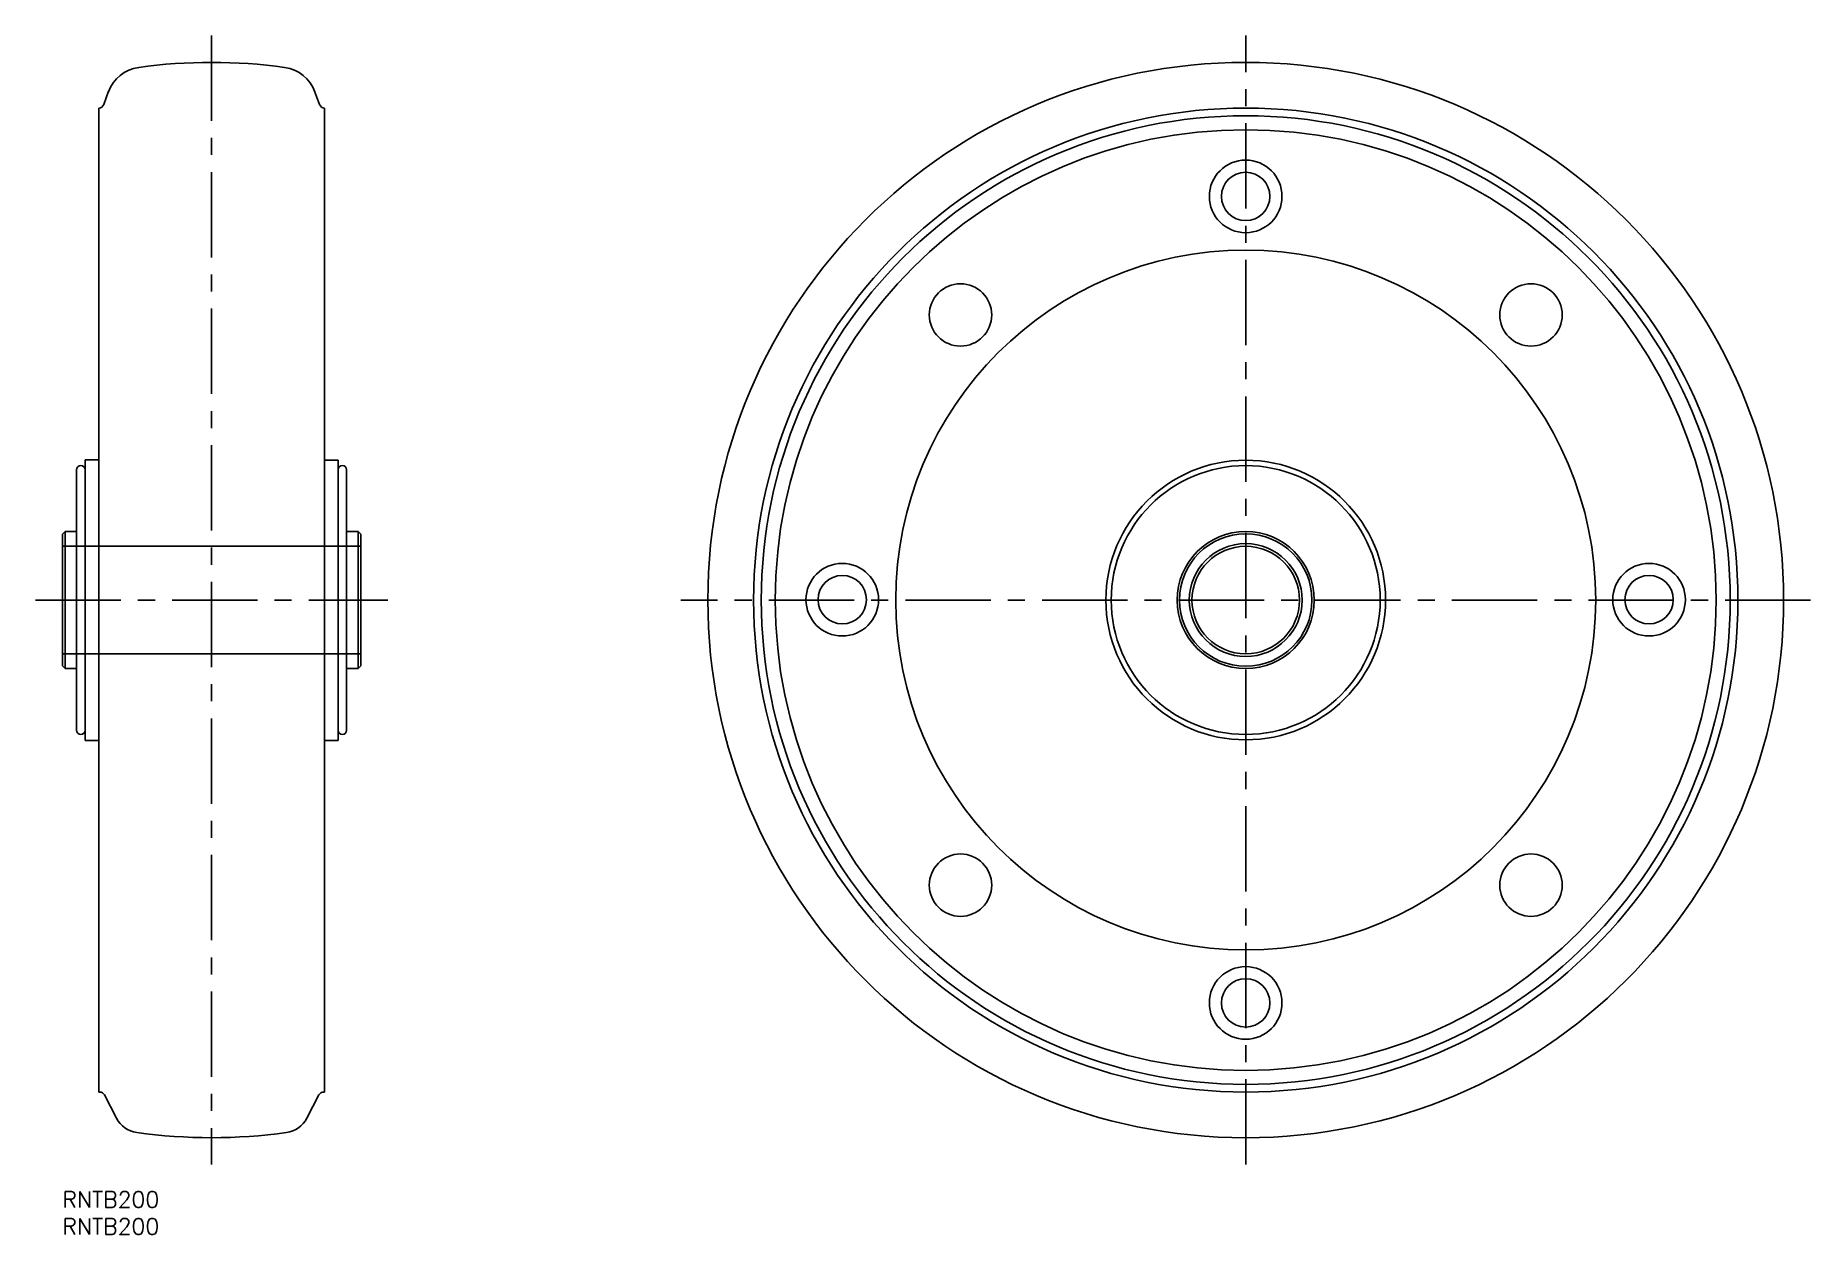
# Model space of a CAD drawing. Extents: x -5 to 325, y -8 to 215.
import ezdxf

# ---------------------------------------------------------------- set-up
doc = ezdxf.new("R2010")
doc.units = 0
doc.header["$LTSCALE"] = 0.5
doc.linetypes.add('CENTER', pattern=[50.8, 31.75, -6.35, 6.35, -6.35])
for name, color, linetype in [('MSM_CENTER', 1, 'CENTER'), ('MSM_CONTINUOUS', 7, 'CONTINUOUS'), ('MSM_PART_NUMBER', 7, 'CONTINUOUS')]:
    doc.layers.add(name, color=color, linetype=linetype)
doc.styles.get("Standard").update_dxf_attribs({"font": 'txt.shx', "height": 3, "bigfont": 'bigfont.shx'})

msp = doc.modelspace()

# ---------------------------------------------------------------- linework, layer by layer
at = {"layer": 'MSM_CENTER'}
for p, q in [((27.75, 215), (27.75, 5)), ((220, 5), (220, 215)), ((-5, 110), (60.5, 110)), ((325, 110), (115, 110))]:
    msp.add_line(p, q, dxfattribs=at)
at = {"layer": 'MSM_CONTINUOUS'}
for p, q in [((7.69, 202.16), (8.6, 204.66)), ((47.81, 202.16), (46.9, 204.66)), ((6.75, 201.5), (6.75, 201.5)), ((6.75, 18.5), (6.75, 201.5)), ((48.75, 201.5), (48.75, 201.5)), ((48.75, 18.5), (48.75, 201.5)), ((4.25, 83.9), (4.25, 136.1)), ((6.75, 136.1), (4.25, 136.1)), ((48.75, 136), (51.25, 136)), ((51.25, 136), (51.25, 83.9)), ((2.65, 134.2), (2.65, 85.8)), ((52.85, 134.2), (52.85, 85.8)), ((0.5, 122.75), (0, 122.25)), ((0, 97.75), (0, 122.25)), ((0.5, 97.25), (0.5, 122.75)), ((0.5, 122.75), (2.65, 122.75)), ((55, 122.75), (52.85, 122.75)), ((55, 122.75), (55.5, 122.25)), ((55, 97.25), (55, 122.75)), ((55.5, 97.75), (55.5, 122.25)), ((55.5, 120), (0, 120)), ((55.5, 100), (0, 100)), ((0.5, 97.25), (0, 97.75)), ((0.5, 97.25), (2.65, 97.25)), ((55, 97.25), (52.85, 97.25)), ((55, 97.25), (55.5, 97.75)), ((6.75, 83.9), (4.25, 83.9)), ((48.75, 83.9), (51.25, 83.9)), ((6.75, 18.5), (6.93, 18.5)), ((7.81, 17.96), (10.08, 13.61)), ((47.69, 17.96), (45.42, 13.61)), ((48.75, 18.5), (48.57, 18.5))]:
    msp.add_line(p, q, dxfattribs=at)
for centre, radius in [((220, 110), 100), ((220, 110), 91.5), ((220, 110), 90.07), ((220, 110), 87.47), ((219.99, 185.07), 6.75), ((219.99, 185.07), 4.5), ((220, 110), 65.07), ((166.97, 163.03), 5.8), ((273.03, 163.03), 5.8), ((220, 110), 26), ((220, 110), 25), ((220, 110), 12.75), ((220, 110), 12.32), ((220, 110), 10.5), ((220, 110), 10), ((144.99, 110.07), 6.75), ((294.99, 110.07), 6.75), ((144.99, 110.07), 4.5), ((294.99, 110.07), 4.5), ((166.97, 56.97), 5.8), ((273.03, 56.97), 5.8), ((219.99, 35.07), 6.75), ((219.99, 35.07), 4.5)]:
    msp.add_circle(centre, radius, dxfattribs=at)
for centre, radius, start, end in [((15.13, 202.14), 7, 97.7975, 160), ((27.75, 110), 100, 82.2025, 97.7975), ((40.37, 202.14), 7, 20, 82.2025), ((6.75, 202.5), 1, 270, 340), ((48.75, 202.5), 1, 200, 270), ((3.45, 134.2), 0.8, 0, 180), ((52.05, 134.2), 0.8, 0, 180), ((3.45, 85.8), 0.8, 180, 0), ((52.05, 85.8), 0.8, 180, 0), ((6.93, 17.5), 1, 27.5409, 90), ((48.57, 17.5), 1, 90, 152.4591), ((14.51, 15.93), 5, 207.5409, 261.9906), ((40.99, 15.93), 5, 278.0094, 332.4591), ((27.75, 110), 100, 261.9906, 278.0094)]:
    msp.add_arc(centre, radius, start, end, dxfattribs=at)

# ---------------------------------------------------------------- texts
at = {"layer": 'MSM_PART_NUMBER'}
for p in [(0, -3), (0, -8)]:
    msp.add_text('RNTB200', height=3, dxfattribs=at).set_placement(p)

doc.saveas('drawing.dxf')
